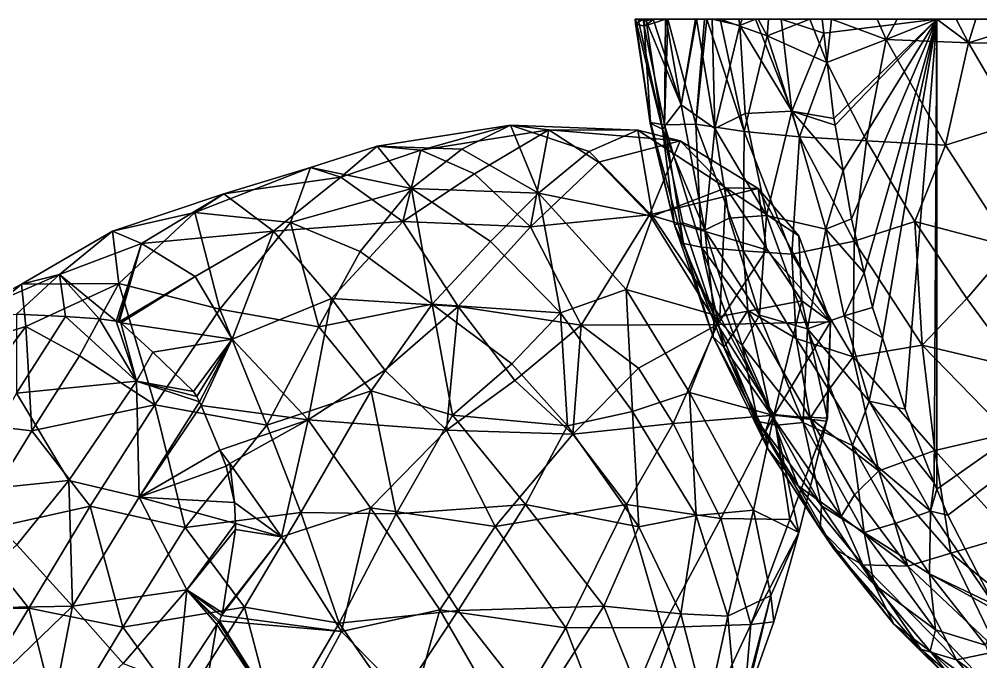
# Model space of a CAD drawing. Extents: x 373697 to 374058, y 6959904 to 6960301.
# Drawn here: x 373832.64 to 373874.84, y 6960272.33 to 6960300.54 of the extents above; entities that cross this region are included whole.
import ezdxf

# ---------------------------------------------------------------- set-up
doc = ezdxf.new("R2010")
doc.units = 0
doc.layers.add('Bht_Fk', color=7, linetype='CONTINUOUS')

msp = doc.modelspace()

# ---------------------------------------------------------------- linework, layer by layer
at = {"layer": 'Bht_Fk'}
for points in [[(373859.674, 6960300.545, 217.781), (373860.027, 6960300.545, 216.59), (373860.489, 6960300.545, 215.854)], [(373859.68, 6960300.545, 219.188), (373859.674, 6960300.545, 217.781), (373860.489, 6960300.545, 215.854)], [(373859.674, 6960300.545, 217.781), (373859.68, 6960300.545, 219.188), (373859.687, 6960300.341, 217.781)], [(373860.027, 6960300.545, 216.59), (373859.674, 6960300.545, 217.781), (373859.687, 6960300.341, 217.781)], [(373859.68, 6960300.545, 219.188), (373859.799, 6960300.545, 219.833), (373859.685, 6960300.545, 219.366)], [(373859.682, 6960300.545, 219.348), (373859.68, 6960300.545, 219.188), (373859.685, 6960300.545, 219.366)], [(373859.799, 6960300.545, 219.833), (373859.68, 6960300.545, 219.188), (373860.489, 6960300.545, 215.854)], [(373860.349, 6960296.003, 218.024), (373859.68, 6960300.545, 219.188), (373859.682, 6960300.545, 219.348)], [(373859.68, 6960300.545, 219.188), (373860.349, 6960296.003, 218.024), (373859.687, 6960300.341, 217.781)], [(373859.682, 6960300.545, 219.348), (373859.685, 6960300.545, 219.366), (373859.682, 6960300.545, 219.357)], [(373859.682, 6960300.545, 219.348), (373859.682, 6960300.545, 219.357), (373860.333, 6960295.976, 219.543)], [(373859.682, 6960300.545, 219.348), (373860.333, 6960295.976, 219.543), (373860.349, 6960296.003, 218.024)], [(373859.682, 6960300.545, 219.357), (373859.685, 6960300.545, 219.366), (373860.333, 6960295.976, 219.543)], [(373859.799, 6960300.545, 219.833), (373860.866, 6960295.72, 221.442), (373859.685, 6960300.545, 219.366)], [(373860.333, 6960295.976, 219.543), (373859.685, 6960300.545, 219.366), (373860.866, 6960295.72, 221.442)], [(373860.027, 6960300.545, 216.59), (373859.687, 6960300.341, 217.781), (373860.071, 6960300.239, 216.506)], [(373860.071, 6960300.239, 216.506), (373859.687, 6960300.341, 217.781), (373860.349, 6960296.003, 218.024)], [(373860.148, 6960300.545, 221.236), (373859.799, 6960300.545, 219.833), (373863.403, 6960300.545, 213.613)], [(373860.489, 6960300.545, 215.854), (373863.403, 6960300.545, 213.613), (373859.799, 6960300.545, 219.833)], [(373860.158, 6960300.472, 221.258), (373859.799, 6960300.545, 219.833), (373860.148, 6960300.545, 221.236)], [(373859.799, 6960300.545, 219.833), (373860.158, 6960300.472, 221.258), (373860.866, 6960295.72, 221.442)], [(373860.489, 6960300.545, 215.854), (373860.027, 6960300.545, 216.59), (373860.063, 6960300.545, 216.473)], [(373860.027, 6960300.545, 216.59), (373860.071, 6960300.239, 216.506), (373860.063, 6960300.545, 216.473)], [(373860.071, 6960300.239, 216.506), (373860.489, 6960300.545, 215.854), (373860.063, 6960300.545, 216.473)], [(373860.489, 6960300.545, 215.854), (373860.071, 6960300.239, 216.506), (373861.003, 6960300.545, 215.141)], [(373861.003, 6960300.545, 215.141), (373860.071, 6960300.239, 216.506), (373860.957, 6960295.911, 216.309)], [(373860.071, 6960300.239, 216.506), (373860.349, 6960296.003, 218.024), (373860.957, 6960295.911, 216.309)], [(373860.154, 6960300.545, 221.259), (373860.148, 6960300.545, 221.236), (373860.169, 6960300.545, 221.289)], [(373860.148, 6960300.545, 221.236), (373863.403, 6960300.545, 213.613), (373860.169, 6960300.545, 221.289)], [(373860.154, 6960300.545, 221.259), (373860.158, 6960300.472, 221.258), (373860.148, 6960300.545, 221.236)], [(373860.158, 6960300.472, 221.258), (373860.154, 6960300.545, 221.259), (373860.169, 6960300.545, 221.289)], [(373860.169, 6960300.545, 221.289), (373860.456, 6960300.545, 221.948), (373860.158, 6960300.472, 221.258)], [(373860.456, 6960300.545, 221.948), (373861.689, 6960296.782, 223.603), (373860.158, 6960300.472, 221.258)], [(373860.866, 6960295.72, 221.442), (373860.158, 6960300.472, 221.258), (373861.689, 6960296.782, 223.603)], [(373863.403, 6960300.545, 213.613), (373860.456, 6960300.545, 221.948), (373860.169, 6960300.545, 221.289)], [(373865.064, 6960300.545, 213.033), (373861.04, 6960300.545, 223.261), (373860.456, 6960300.545, 221.948)], [(373863.403, 6960300.545, 213.613), (373865.064, 6960300.545, 213.033), (373860.456, 6960300.545, 221.948)], [(373861.04, 6960300.545, 223.261), (373861.689, 6960296.782, 223.603), (373860.456, 6960300.545, 221.948)], [(373861.107, 6960300.545, 215.027), (373860.489, 6960300.545, 215.854), (373861.003, 6960300.545, 215.141)], [(373861.107, 6960300.545, 215.027), (373862.72, 6960300.545, 213.874), (373860.489, 6960300.545, 215.854)], [(373862.72, 6960300.545, 213.874), (373863.403, 6960300.545, 213.613), (373860.489, 6960300.545, 215.854)], [(373861.003, 6960300.545, 215.141), (373860.957, 6960295.911, 216.309), (373861.107, 6960300.545, 215.027)], [(373861.107, 6960300.545, 215.027), (373860.957, 6960295.911, 216.309), (373862.336, 6960295.933, 214.808)], [(373865.527, 6960300.545, 212.901), (373861.04, 6960300.545, 223.261), (373865.064, 6960300.545, 213.033)], [(373867.332, 6960300.545, 212.641), (373862.314, 6960300.545, 225.277), (373861.04, 6960300.545, 223.261)], [(373865.527, 6960300.545, 212.901), (373867.332, 6960300.545, 212.641), (373861.04, 6960300.545, 223.261)], [(373861.689, 6960296.782, 223.603), (373861.04, 6960300.545, 223.261), (373862.314, 6960300.545, 225.277)], [(373862.336, 6960295.933, 214.808), (373862.72, 6960300.545, 213.874), (373861.107, 6960300.545, 215.027)], [(373862.314, 6960300.545, 225.277), (373862.37, 6960300.545, 225.362), (373861.689, 6960296.782, 223.603)], [(373861.689, 6960296.782, 223.603), (373862.37, 6960300.545, 225.362), (373863.175, 6960295.742, 225.669)], [(373862.37, 6960300.545, 225.362), (373862.314, 6960300.545, 225.277), (373863.059, 6960300.545, 226.251)], [(373867.332, 6960300.545, 212.641), (373868.287, 6960300.545, 212.519), (373862.314, 6960300.545, 225.277)], [(373868.287, 6960300.545, 212.519), (373863.059, 6960300.545, 226.251), (373862.314, 6960300.545, 225.277)], [(373862.336, 6960295.933, 214.808), (373862.817, 6960300.545, 213.823), (373862.72, 6960300.545, 213.874)], [(373864.456, 6960295.615, 213.748), (373862.817, 6960300.545, 213.823), (373862.336, 6960295.933, 214.808)], [(373862.37, 6960300.545, 225.362), (373863.059, 6960300.545, 226.251), (373863.175, 6960295.742, 225.669)], [(373862.72, 6960300.545, 213.874), (373862.817, 6960300.545, 213.823), (373863.403, 6960300.545, 213.613)], [(373862.817, 6960300.545, 213.823), (373864.456, 6960295.615, 213.748), (373863.403, 6960300.545, 213.613)], [(373870.288, 6960300.545, 212.407), (373863.059, 6960300.545, 226.251), (373868.287, 6960300.545, 212.519)], [(373864.228, 6960300.545, 227.74), (373863.059, 6960300.545, 226.251), (373870.288, 6960300.545, 212.407)], [(373863.175, 6960295.742, 225.669), (373863.059, 6960300.545, 226.251), (373864.263, 6960300.264, 227.763)], [(373864.263, 6960300.264, 227.763), (373863.059, 6960300.545, 226.251), (373864.228, 6960300.545, 227.74)], [(373864.503, 6960296.4, 227.519), (373863.175, 6960295.742, 225.669), (373864.263, 6960300.264, 227.763)], [(373863.403, 6960300.545, 213.613), (373865.465, 6960299.816, 212.95), (373865.064, 6960300.545, 213.033)], [(373863.403, 6960300.545, 213.613), (373864.456, 6960295.615, 213.748), (373865.465, 6960299.816, 212.95)], [(373871.177, 6960300.545, 212.403), (373864.228, 6960300.545, 227.74), (373870.288, 6960300.545, 212.407)], [(373864.362, 6960300.545, 227.887), (373864.228, 6960300.545, 227.74), (373871.177, 6960300.545, 212.403)], [(373864.228, 6960300.545, 227.74), (373864.362, 6960300.545, 227.887), (373864.263, 6960300.264, 227.763)], [(373864.362, 6960300.545, 227.887), (373864.958, 6960300.545, 228.552), (373864.263, 6960300.264, 227.763)], [(373864.958, 6960300.545, 228.552), (373866.552, 6960296.514, 229.797), (373864.263, 6960300.264, 227.763)], [(373864.263, 6960300.264, 227.763), (373866.552, 6960296.514, 229.797), (373864.503, 6960296.4, 227.519)], [(373864.362, 6960300.545, 227.887), (373871.177, 6960300.545, 212.403), (373872.919, 6960300.545, 212.477)], [(373864.362, 6960300.545, 227.887), (373872.919, 6960300.545, 212.477), (373864.958, 6960300.545, 228.552)], [(373864.958, 6960300.545, 228.552), (373872.919, 6960300.545, 231.517), (373866.079, 6960300.545, 229.772)], [(373872.919, 6960300.545, 231.517), (373864.958, 6960300.545, 228.552), (373872.919, 6960300.545, 212.477)], [(373866.079, 6960300.545, 229.772), (373866.552, 6960296.514, 229.797), (373864.958, 6960300.545, 228.552)], [(373865.064, 6960300.545, 213.033), (373865.465, 6960299.816, 212.95), (373865.527, 6960300.545, 212.901)], [(373865.465, 6960299.816, 212.95), (373867.332, 6960300.545, 212.641), (373865.527, 6960300.545, 212.901)], [(373868.08, 6960298.643, 212.636), (373867.332, 6960300.545, 212.641), (373865.465, 6960299.816, 212.95)], [(373866.079, 6960300.545, 229.772), (373872.919, 6960300.545, 231.517), (373867.887, 6960300.545, 231.517)], [(373867.887, 6960300.545, 231.517), (373867.956, 6960299.928, 231.517), (373866.079, 6960300.545, 229.772)], [(373867.956, 6960299.928, 231.517), (373866.552, 6960296.514, 229.797), (373866.079, 6960300.545, 229.772)], [(373868.287, 6960300.545, 212.519), (373867.332, 6960300.545, 212.641), (373868.08, 6960298.643, 212.636)], [(373872.919, 6960300.545, 231.517), (373867.956, 6960299.928, 231.517), (373867.887, 6960300.545, 231.517)], [(373872.919, 6960300.545, 231.517), (373868.398, 6960296.192, 231.517), (373867.956, 6960299.928, 231.517)], [(373870.695, 6960299.655, 212.433), (373868.287, 6960300.545, 212.519), (373868.08, 6960298.643, 212.636)], [(373870.695, 6960299.655, 212.433), (373870.288, 6960300.545, 212.407), (373868.287, 6960300.545, 212.519)], [(373872.919, 6960300.545, 231.517), (373868.45, 6960295.899, 231.517), (373868.398, 6960296.192, 231.517)], [(373868.803, 6960293.895, 231.517), (373868.45, 6960295.899, 231.517), (373872.919, 6960300.545, 231.517)], [(373869.165, 6960291.775, 231.517), (373868.803, 6960293.895, 231.517), (373872.919, 6960300.545, 231.517)], [(373869.165, 6960291.775, 231.517), (373872.919, 6960300.545, 231.517), (373869.72, 6960289.41, 231.517)], [(373869.72, 6960289.41, 231.517), (373872.919, 6960300.545, 231.517), (373870.096, 6960287.888, 231.517)], [(373870.096, 6960287.888, 231.517), (373872.919, 6960300.545, 231.517), (373870.527, 6960286.552, 231.517)], [(373871.177, 6960300.545, 212.403), (373870.288, 6960300.545, 212.407), (373870.695, 6960299.655, 212.433)], [(373870.527, 6960286.552, 231.517), (373872.919, 6960300.545, 231.517), (373871.527, 6960283.417, 231.517)], [(373870.695, 6960299.655, 212.433), (373872.919, 6960300.545, 212.477), (373871.177, 6960300.545, 212.403)], [(373874.303, 6960299.505, 212.593), (373872.919, 6960300.545, 212.477), (373870.695, 6960299.655, 212.433)], [(373871.527, 6960283.417, 231.517), (373872.919, 6960300.545, 231.517), (373872.799, 6960280.188, 231.517)], [(373872.799, 6960280.188, 231.517), (373872.919, 6960300.545, 231.517), (373872.919, 6960279.9, 231.517)], [(373872.919, 6960279.9, 231.517), (373902.251, 6960300.545, 231.517), (373873.396, 6960278.759, 231.517)], [(373872.919, 6960279.9, 231.517), (373872.919, 6960300.545, 231.517), (373902.251, 6960300.545, 231.517)], [(373872.919, 6960300.545, 212.477), (373873.758, 6960300.545, 212.512), (373872.919, 6960300.545, 231.517)], [(373873.758, 6960300.545, 212.512), (373874.63, 6960300.545, 212.583), (373872.919, 6960300.545, 231.517)], [(373874.63, 6960300.545, 212.583), (373877.636, 6960300.545, 212.856), (373872.919, 6960300.545, 231.517)], [(373877.636, 6960300.545, 212.856), (373878.75, 6960300.545, 212.991), (373872.919, 6960300.545, 231.517)], [(373878.75, 6960300.545, 212.991), (373881.862, 6960300.545, 213.378), (373872.919, 6960300.545, 231.517)], [(373881.862, 6960300.545, 213.378), (373882.96, 6960300.545, 213.541), (373872.919, 6960300.545, 231.517)], [(373882.96, 6960300.545, 213.541), (373884.907, 6960300.545, 213.821), (373872.919, 6960300.545, 231.517)], [(373884.907, 6960300.545, 213.821), (373886.562, 6960300.545, 214.111), (373872.919, 6960300.545, 231.517)], [(373886.562, 6960300.545, 214.111), (373888.99, 6960300.545, 214.546), (373872.919, 6960300.545, 231.517)], [(373888.99, 6960300.545, 214.546), (373890.332, 6960300.545, 214.786), (373872.919, 6960300.545, 231.517)], [(373890.332, 6960300.545, 214.786), (373902.251, 6960300.545, 231.517), (373872.919, 6960300.545, 231.517)], [(373874.303, 6960299.505, 212.593), (373873.758, 6960300.545, 212.512), (373872.919, 6960300.545, 212.477)], [(373873.396, 6960278.759, 231.517), (373902.251, 6960300.545, 231.517), (373875.419, 6960274.836, 231.517)], [(373874.63, 6960300.545, 212.583), (373873.758, 6960300.545, 212.512), (373874.303, 6960299.505, 212.593)], [(373874.303, 6960299.505, 212.593), (373877.636, 6960300.545, 212.856), (373874.63, 6960300.545, 212.583)], [(373878.174, 6960299.464, 212.947), (373877.636, 6960300.545, 212.856), (373874.303, 6960299.505, 212.593)], [(373866.89, 6960295.381, 213.145), (373865.465, 6960299.816, 212.95), (373864.456, 6960295.615, 213.748)], [(373865.465, 6960299.816, 212.95), (373866.89, 6960295.381, 213.145), (373868.08, 6960298.643, 212.636)], [(373867.956, 6960299.928, 231.517), (373868.398, 6960296.192, 231.517), (373866.552, 6960296.514, 229.797)], [(373868.08, 6960298.643, 212.636), (373869.825, 6960295.201, 212.863), (373870.695, 6960299.655, 212.433)], [(373869.825, 6960295.201, 212.863), (373873.297, 6960295.008, 212.919), (373870.695, 6960299.655, 212.433)], [(373874.303, 6960299.505, 212.593), (373870.695, 6960299.655, 212.433), (373873.297, 6960295.008, 212.919)], [(373876.359, 6960295.98, 213.016), (373874.303, 6960299.505, 212.593), (373873.297, 6960295.008, 212.919)], [(373874.303, 6960299.505, 212.593), (373876.359, 6960295.98, 213.016), (373878.174, 6960299.464, 212.947)], [(373866.89, 6960295.381, 213.145), (373869.825, 6960295.201, 212.863), (373868.08, 6960298.643, 212.636)], [(373860.866, 6960295.72, 221.442), (373861.689, 6960296.782, 223.603), (373862.728, 6960291.282, 223.511)], [(373862.728, 6960291.282, 223.511), (373861.689, 6960296.782, 223.603), (373863.175, 6960295.742, 225.669)], [(373865.431, 6960291.918, 227.662), (373863.175, 6960295.742, 225.669), (373864.503, 6960296.4, 227.519)], [(373865.431, 6960291.918, 227.662), (373864.503, 6960296.4, 227.519), (373866.552, 6960296.514, 229.797)], [(373868.04, 6960291.327, 230.348), (373865.431, 6960291.918, 227.662), (373866.552, 6960296.514, 229.797)], [(373868.398, 6960296.192, 231.517), (373868.45, 6960295.899, 231.517), (373866.552, 6960296.514, 229.797)], [(373868.45, 6960295.899, 231.517), (373868.803, 6960293.895, 231.517), (373866.552, 6960296.514, 229.797)], [(373868.04, 6960291.327, 230.348), (373866.552, 6960296.514, 229.797), (373868.803, 6960293.895, 231.517)], [(373860.349, 6960296.003, 218.024), (373860.333, 6960295.976, 219.543), (373861.406, 6960291.508, 219.756)], [(373861.406, 6960291.508, 219.756), (373860.333, 6960295.976, 219.543), (373860.866, 6960295.72, 221.442)], [(373861.792, 6960290.699, 217.889), (373860.349, 6960296.003, 218.024), (373861.406, 6960291.508, 219.756)], [(373860.957, 6960295.911, 216.309), (373860.349, 6960296.003, 218.024), (373861.792, 6960290.699, 217.889)], [(373862.59, 6960290.531, 216.436), (373862.336, 6960295.933, 214.808), (373860.957, 6960295.911, 216.309)], [(373864.413, 6960290.371, 215.003), (373862.336, 6960295.933, 214.808), (373862.59, 6960290.531, 216.436)], [(373864.413, 6960290.371, 215.003), (373864.456, 6960295.615, 213.748), (373862.336, 6960295.933, 214.808)], [(373876.359, 6960295.98, 213.016), (373873.297, 6960295.008, 212.919), (373876.18, 6960290.542, 213.639)], [(373854.199, 6960295.895, 161.97), (373852.064, 6960294.844, 162.285), (373848.344, 6960294.969, 160.022)], [(373848.344, 6960294.969, 160.022), (373850.272, 6960294.795, 159.257), (373854.199, 6960295.895, 161.97)], [(373850.272, 6960294.795, 159.257), (373855.878, 6960295.681, 160.795), (373854.199, 6960295.895, 161.97)], [(373850.272, 6960294.795, 159.257), (373852.626, 6960293.76, 159.062), (373855.878, 6960295.681, 160.795)], [(373854.199, 6960295.895, 161.97), (373855.436, 6960292.909, 164.133), (373852.064, 6960294.844, 162.285)], [(373852.626, 6960293.76, 159.062), (373855.082, 6960291.42, 158.889), (373855.878, 6960295.681, 160.795)], [(373854.199, 6960295.895, 161.97), (373857.653, 6960294.73, 163.867), (373855.436, 6960292.909, 164.133)], [(373857.653, 6960294.73, 163.867), (373854.199, 6960295.895, 161.97), (373859.791, 6960295.669, 163.445)], [(373854.199, 6960295.895, 161.97), (373855.878, 6960295.681, 160.795), (373859.791, 6960295.669, 163.445)], [(373855.082, 6960291.42, 158.889), (373858.068, 6960294.274, 160.409), (373855.878, 6960295.681, 160.795)], [(373855.878, 6960295.681, 160.795), (373861.649, 6960295.207, 162.492), (373859.791, 6960295.669, 163.445)], [(373858.068, 6960294.274, 160.409), (373861.649, 6960295.207, 162.492), (373855.878, 6960295.681, 160.795)], [(373857.653, 6960294.73, 163.867), (373859.791, 6960295.669, 163.445), (373860.436, 6960291.889, 165.158)], [(373859.791, 6960295.669, 163.445), (373863.655, 6960293.14, 164.975), (373860.436, 6960291.889, 165.158)], [(373859.791, 6960295.669, 163.445), (373861.649, 6960295.207, 162.492), (373863.655, 6960293.14, 164.975)], [(373861.758, 6960291.601, 221.527), (373860.866, 6960295.72, 221.442), (373862.728, 6960291.282, 223.511)], [(373861.406, 6960291.508, 219.756), (373860.866, 6960295.72, 221.442), (373861.758, 6960291.601, 221.527)], [(373862.59, 6960290.531, 216.436), (373860.957, 6960295.911, 216.309), (373861.792, 6960290.699, 217.889)], [(373862.728, 6960291.282, 223.511), (373863.175, 6960295.742, 225.669), (373863.797, 6960291.814, 225.502)], [(373863.175, 6960295.742, 225.669), (373865.431, 6960291.918, 227.662), (373863.797, 6960291.814, 225.502)], [(373866.545, 6960290.233, 214.18), (373864.456, 6960295.615, 213.748), (373864.413, 6960290.371, 215.003)], [(373866.545, 6960290.233, 214.18), (373866.89, 6960295.381, 213.145), (373864.456, 6960295.615, 213.748)], [(373860.306, 6960291.953, 160.219), (373861.649, 6960295.207, 162.492), (373858.068, 6960294.274, 160.409)], [(373865.073, 6960293.106, 163.315), (373861.649, 6960295.207, 162.492), (373860.306, 6960291.953, 160.219)], [(373861.649, 6960295.207, 162.492), (373865.073, 6960293.106, 163.315), (373863.655, 6960293.14, 164.975)], [(373866.545, 6960290.233, 214.18), (373869.285, 6960290.799, 213.573), (373866.89, 6960295.381, 213.145)], [(373866.89, 6960295.381, 213.145), (373869.285, 6960290.799, 213.573), (373869.825, 6960295.201, 212.863)], [(373869.285, 6960290.799, 213.573), (373871.954, 6960291.656, 213.332), (373869.825, 6960295.201, 212.863)], [(373869.825, 6960295.201, 212.863), (373871.954, 6960291.656, 213.332), (373873.297, 6960295.008, 212.919)], [(373845.423, 6960294.029, 159.317), (373848.344, 6960294.969, 160.022), (373849.852, 6960293.113, 162.366)], [(373846.758, 6960293.607, 157.814), (373848.344, 6960294.969, 160.022), (373845.423, 6960294.029, 159.317)], [(373846.758, 6960293.607, 157.814), (373850.272, 6960294.795, 159.257), (373848.344, 6960294.969, 160.022)], [(373846.758, 6960293.607, 157.814), (373849.482, 6960291.664, 157.63), (373850.272, 6960294.795, 159.257)], [(373849.852, 6960293.113, 162.366), (373848.344, 6960294.969, 160.022), (373852.064, 6960294.844, 162.285)], [(373849.482, 6960291.664, 157.63), (373852.626, 6960293.76, 159.062), (373850.272, 6960294.795, 159.257)], [(373855.436, 6960292.909, 164.133), (373849.852, 6960293.113, 162.366), (373852.064, 6960294.844, 162.285)], [(373857.653, 6960294.73, 163.867), (373860.436, 6960291.889, 165.158), (373855.436, 6960292.909, 164.133)], [(373871.954, 6960291.656, 213.332), (373876.18, 6960290.542, 213.639), (373873.297, 6960295.008, 212.919)], [(373860.306, 6960291.953, 160.219), (373858.068, 6960294.274, 160.409), (373855.082, 6960291.42, 158.889)], [(373845.423, 6960294.029, 159.317), (373844.551, 6960291.611, 160.608), (373840.351, 6960292.05, 157.849)], [(373840.351, 6960292.05, 157.849), (373841.62, 6960292.871, 156.45), (373845.423, 6960294.029, 159.317)], [(373841.62, 6960292.871, 156.45), (373846.758, 6960293.607, 157.814), (373845.423, 6960294.029, 159.317)], [(373844.551, 6960291.611, 160.608), (373845.423, 6960294.029, 159.317), (373849.852, 6960293.113, 162.366)], [(373868.803, 6960293.895, 231.517), (373869.165, 6960291.775, 231.517), (373868.04, 6960291.327, 230.348)], [(373841.62, 6960292.871, 156.45), (373843.801, 6960291.24, 155.807), (373846.758, 6960293.607, 157.814)], [(373843.801, 6960291.24, 155.807), (373849.482, 6960291.664, 157.63), (373846.758, 6960293.607, 157.814)], [(373849.482, 6960291.664, 157.63), (373855.082, 6960291.42, 158.889), (373852.626, 6960293.76, 159.062)], [(373844.551, 6960291.611, 160.608), (373849.852, 6960293.113, 162.366), (373847.599, 6960290.341, 162.505)], [(373847.599, 6960290.341, 162.505), (373849.852, 6960293.113, 162.366), (373850.766, 6960288.024, 164.258)], [(373849.852, 6960293.113, 162.366), (373853.318, 6960290.776, 164.341), (373850.766, 6960288.024, 164.258)], [(373849.852, 6960293.113, 162.366), (373855.436, 6960292.909, 164.133), (373853.318, 6960290.776, 164.341)], [(373860.306, 6960291.953, 160.219), (373865.43, 6960290.411, 162.137), (373865.073, 6960293.106, 163.315)], [(373860.436, 6960291.889, 165.158), (373863.655, 6960293.14, 164.975), (373863.387, 6960287.484, 165.878)], [(373866.991, 6960288.171, 165.849), (373863.387, 6960287.484, 165.878), (373863.655, 6960293.14, 164.975)], [(373866.854, 6960291.037, 165.08), (373866.991, 6960288.171, 165.849), (373863.655, 6960293.14, 164.975)], [(373865.073, 6960293.106, 163.315), (373866.854, 6960291.037, 165.08), (373863.655, 6960293.14, 164.975)], [(373866.854, 6960291.037, 165.08), (373865.073, 6960293.106, 163.315), (373868.248, 6960287.253, 164.036)], [(373865.073, 6960293.106, 163.315), (373865.43, 6960290.411, 162.137), (373868.248, 6960287.253, 164.036)], [(373836.734, 6960291.241, 155.11), (373841.62, 6960292.871, 156.45), (373840.351, 6960292.05, 157.849)], [(373836.734, 6960291.241, 155.11), (373838.002, 6960290.695, 153.899), (373841.62, 6960292.871, 156.45)], [(373838.002, 6960290.695, 153.899), (373843.801, 6960291.24, 155.807), (373841.62, 6960292.871, 156.45)], [(373855.436, 6960292.909, 164.133), (373856.395, 6960287.65, 165.618), (373853.318, 6960290.776, 164.341)], [(373859.272, 6960288.674, 165.595), (373856.395, 6960287.65, 165.618), (373855.436, 6960292.909, 164.133)], [(373855.436, 6960292.909, 164.133), (373860.436, 6960291.889, 165.158), (373859.272, 6960288.674, 165.595)], [(373837.01, 6960288.939, 157.259), (373836.734, 6960291.241, 155.11), (373840.351, 6960292.05, 157.849)], [(373840.351, 6960292.05, 157.849), (373841.446, 6960287.817, 160.075), (373837.01, 6960288.939, 157.259)], [(373841.446, 6960287.817, 160.075), (373840.351, 6960292.05, 157.849), (373844.551, 6960291.611, 160.608)], [(373860.306, 6960291.953, 160.219), (373855.082, 6960291.42, 158.889), (373857.296, 6960287.105, 158.606)], [(373863.287, 6960287.141, 160.43), (373860.306, 6960291.953, 160.219), (373857.296, 6960287.105, 158.606)], [(373859.272, 6960288.674, 165.595), (373860.436, 6960291.889, 165.158), (373863.387, 6960287.484, 165.878)], [(373863.287, 6960287.141, 160.43), (373865.43, 6960290.411, 162.137), (373860.306, 6960291.953, 160.219)], [(373862.728, 6960291.282, 223.511), (373863.797, 6960291.814, 225.502), (373865.133, 6960287.546, 225.8)], [(373865.133, 6960287.546, 225.8), (373863.797, 6960291.814, 225.502), (373865.431, 6960291.918, 227.662)], [(373867.242, 6960286.942, 228.28), (373865.133, 6960287.546, 225.8), (373865.431, 6960291.918, 227.662)], [(373867.242, 6960286.942, 228.28), (373865.431, 6960291.918, 227.662), (373868.04, 6960291.327, 230.348)], [(373869.165, 6960291.775, 231.517), (373869.72, 6960289.41, 231.517), (373868.04, 6960291.327, 230.348)], [(373844.551, 6960291.611, 160.608), (373845.794, 6960287.029, 162.394), (373841.446, 6960287.817, 160.075)], [(373843.801, 6960291.24, 155.807), (373846.346, 6960288.273, 155.672), (373849.482, 6960291.664, 157.63)], [(373845.794, 6960287.029, 162.394), (373844.551, 6960291.611, 160.608), (373847.599, 6960290.341, 162.505)], [(373849.482, 6960291.664, 157.63), (373846.346, 6960288.273, 155.672), (373851.899, 6960287.923, 157.492)], [(373851.899, 6960287.923, 157.492), (373855.082, 6960291.42, 158.889), (373849.482, 6960291.664, 157.63)], [(373851.899, 6960287.923, 157.492), (373857.296, 6960287.105, 158.606), (373855.082, 6960291.42, 158.889)], [(373861.406, 6960291.508, 219.756), (373861.758, 6960291.601, 221.527), (373863.144, 6960287.518, 222.014)], [(373861.406, 6960291.508, 219.756), (373863.144, 6960287.518, 222.014), (373863.101, 6960286.597, 220.076)], [(373861.792, 6960290.699, 217.889), (373861.406, 6960291.508, 219.756), (373863.101, 6960286.597, 220.076)], [(373863.144, 6960287.518, 222.014), (373861.758, 6960291.601, 221.527), (373862.728, 6960291.282, 223.511)], [(373867.242, 6960286.942, 228.28), (373868.04, 6960291.327, 230.348), (373868.849, 6960287.514, 230.22)], [(373868.04, 6960291.327, 230.348), (373869.72, 6960289.41, 231.517), (373868.849, 6960287.514, 230.22)], [(373869.285, 6960290.799, 213.573), (373872.27, 6960286.23, 214.399), (373871.954, 6960291.656, 213.332)], [(373871.954, 6960291.656, 213.332), (373874.225, 6960288.283, 213.953), (373876.18, 6960290.542, 213.639)], [(373871.954, 6960291.656, 213.332), (373872.27, 6960286.23, 214.399), (373874.225, 6960288.283, 213.953)], [(373836.734, 6960291.241, 155.11), (373837.01, 6960288.939, 157.259), (373832.745, 6960288.904, 153.886)], [(373834.41, 6960289.339, 152.419), (373836.734, 6960291.241, 155.11), (373832.745, 6960288.904, 153.886)], [(373838.002, 6960290.695, 153.899), (373836.734, 6960291.241, 155.11), (373834.41, 6960289.339, 152.419)], [(373838.002, 6960290.695, 153.899), (373840.361, 6960289.244, 153.763), (373843.801, 6960291.24, 155.807)], [(373840.361, 6960289.244, 153.763), (373841.992, 6960286.494, 153.445), (373843.801, 6960291.24, 155.807)], [(373846.346, 6960288.273, 155.672), (373843.801, 6960291.24, 155.807), (373841.992, 6960286.494, 153.445)], [(373862.728, 6960291.282, 223.511), (373865.133, 6960287.546, 225.8), (373864.37, 6960286.217, 223.825)], [(373862.728, 6960291.282, 223.511), (373864.37, 6960286.217, 223.825), (373863.144, 6960287.518, 222.014)], [(373866.991, 6960288.171, 165.849), (373866.854, 6960291.037, 165.08), (373868.248, 6960287.253, 164.036)], [(373834.41, 6960289.339, 152.419), (373836.901, 6960287.283, 151.82), (373838.002, 6960290.695, 153.899)], [(373836.985, 6960287.274, 151.832), (373838.002, 6960290.695, 153.899), (373836.901, 6960287.283, 151.82)], [(373838.002, 6960290.695, 153.899), (373836.985, 6960287.274, 151.832), (373837.032, 6960287.262, 151.839)], [(373837.032, 6960287.262, 151.839), (373840.361, 6960289.244, 153.763), (373838.002, 6960290.695, 153.899)], [(373853.318, 6960290.776, 164.341), (373856.395, 6960287.65, 165.618), (373850.766, 6960288.024, 164.258)], [(373863.568, 6960286.149, 218.241), (373861.792, 6960290.699, 217.889), (373863.101, 6960286.597, 220.076)], [(373863.568, 6960286.149, 218.241), (373862.59, 6960290.531, 216.436), (373861.792, 6960290.699, 217.889)], [(373863.969, 6960286.741, 216.954), (373862.59, 6960290.531, 216.436), (373863.568, 6960286.149, 218.241)], [(373864.62, 6960287.749, 215.864), (373862.59, 6960290.531, 216.436), (373863.969, 6960286.741, 216.954)], [(373864.62, 6960287.749, 215.864), (373864.413, 6960290.371, 215.003), (373862.59, 6960290.531, 216.436)], [(373869.242, 6960285.712, 214.819), (373869.285, 6960290.799, 213.573), (373866.545, 6960290.233, 214.18)], [(373869.242, 6960285.712, 214.819), (373872.27, 6960286.23, 214.399), (373869.285, 6960290.799, 213.573)], [(373874.225, 6960288.283, 213.953), (373876.474, 6960285.241, 214.656), (373876.18, 6960290.542, 213.639)], [(373845.794, 6960287.029, 162.394), (373847.599, 6960290.341, 162.505), (373850.766, 6960288.024, 164.258)], [(373865.43, 6960290.411, 162.137), (373863.287, 6960287.141, 160.43), (373868.248, 6960287.253, 164.036)], [(373864.413, 6960290.371, 215.003), (373864.62, 6960287.749, 215.864), (373866.739, 6960286.529, 215.198)], [(373866.739, 6960286.529, 215.198), (373866.545, 6960290.233, 214.18), (373864.413, 6960290.371, 215.003)], [(373869.242, 6960285.712, 214.819), (373866.545, 6960290.233, 214.18), (373866.739, 6960286.529, 215.198)], [(373832.521, 6960287.598, 151.04), (373834.41, 6960289.339, 152.419), (373829.777, 6960287.325, 151.354)], [(373829.777, 6960287.325, 151.354), (373834.41, 6960289.339, 152.419), (373832.745, 6960288.904, 153.886)], [(373832.521, 6960287.598, 151.04), (373834.67, 6960287.486, 151.447), (373834.41, 6960289.339, 152.419)], [(373834.67, 6960287.486, 151.447), (373836.146, 6960287.383, 151.711), (373834.41, 6960289.339, 152.419)], [(373836.146, 6960287.383, 151.711), (373836.901, 6960287.283, 151.82), (373834.41, 6960289.339, 152.419)], [(373837.032, 6960287.262, 151.839), (373837.097, 6960287.207, 151.844), (373840.361, 6960289.244, 153.763)], [(373841.992, 6960286.494, 153.445), (373840.361, 6960289.244, 153.763), (373837.097, 6960287.207, 151.844)], [(373870.096, 6960287.888, 231.517), (373868.849, 6960287.514, 230.22), (373869.72, 6960289.41, 231.517)], [(373832.745, 6960288.904, 153.886), (373832.933, 6960287.046, 155.244), (373829.173, 6960285.91, 152.807)], [(373829.173, 6960285.91, 152.807), (373829.777, 6960287.325, 151.354), (373832.745, 6960288.904, 153.886)], [(373837.01, 6960288.939, 157.259), (373832.933, 6960287.046, 155.244), (373832.745, 6960288.904, 153.886)], [(373832.933, 6960287.046, 155.244), (373837.01, 6960288.939, 157.259), (373835.281, 6960285.755, 157.11)], [(373837.01, 6960288.939, 157.259), (373838.597, 6960283.605, 159.173), (373835.281, 6960285.755, 157.11)], [(373837.01, 6960288.939, 157.259), (373841.446, 6960287.817, 160.075), (373838.597, 6960283.605, 159.173)], [(373859.561, 6960283.322, 166.653), (373856.395, 6960287.65, 165.618), (373859.272, 6960288.674, 165.595)], [(373859.272, 6960288.674, 165.595), (373862.052, 6960284.155, 166.241), (373859.561, 6960283.322, 166.653)], [(373859.272, 6960288.674, 165.595), (373863.387, 6960287.484, 165.878), (373862.052, 6960284.155, 166.241)], [(373846.346, 6960288.273, 155.672), (373841.992, 6960286.494, 153.445), (373845.318, 6960282.945, 153.946)], [(373848.683, 6960285.131, 155.857), (373846.346, 6960288.273, 155.672), (373845.318, 6960282.945, 153.946)], [(373848.084, 6960284.22, 163.8), (373845.794, 6960287.029, 162.394), (373850.766, 6960288.024, 164.258)], [(373851.899, 6960287.923, 157.492), (373846.346, 6960288.273, 155.672), (373848.683, 6960285.131, 155.857)], [(373850.766, 6960288.024, 164.258), (373851.659, 6960283.152, 165.381), (373848.084, 6960284.22, 163.8)], [(373848.683, 6960285.131, 155.857), (373851.395, 6960282.495, 156.291), (373851.899, 6960287.923, 157.492)], [(373850.766, 6960288.024, 164.258), (373856.395, 6960287.65, 165.618), (373854.265, 6960285.416, 165.797)], [(373854.265, 6960285.416, 165.797), (373851.659, 6960283.152, 165.381), (373850.766, 6960288.024, 164.258)], [(373851.899, 6960287.923, 157.492), (373851.395, 6960282.495, 156.291), (373854.387, 6960284.678, 157.628)], [(373851.899, 6960287.923, 157.492), (373854.387, 6960284.678, 157.628), (373857.296, 6960287.105, 158.606)], [(373866.991, 6960288.171, 165.849), (373865.754, 6960283.135, 166.211), (373863.387, 6960287.484, 165.878)], [(373865.754, 6960283.135, 166.211), (373866.991, 6960288.171, 165.849), (373868.113, 6960283.03, 165.535)], [(373868.113, 6960283.03, 165.535), (373866.991, 6960288.171, 165.849), (373868.248, 6960287.253, 164.036)], [(373872.27, 6960286.23, 214.399), (373876.474, 6960285.241, 214.656), (373874.225, 6960288.283, 213.953)], [(373832.528, 6960284.123, 150.719), (373834.67, 6960287.486, 151.447), (373832.521, 6960287.598, 151.04)], [(373841.446, 6960287.817, 160.075), (373843.503, 6960282.719, 161.712), (373838.597, 6960283.605, 159.173)], [(373845.794, 6960287.029, 162.394), (373843.503, 6960282.719, 161.712), (373841.446, 6960287.817, 160.075)], [(373856.706, 6960282.681, 166.728), (373854.265, 6960285.416, 165.797), (373856.395, 6960287.65, 165.618)], [(373856.706, 6960282.681, 166.728), (373856.395, 6960287.65, 165.618), (373859.561, 6960283.322, 166.653)], [(373863.144, 6960287.518, 222.014), (373865.052, 6960282.884, 222.194), (373863.101, 6960286.597, 220.076)], [(373865.052, 6960282.884, 222.194), (373863.144, 6960287.518, 222.014), (373864.37, 6960286.217, 223.825)], [(373865.624, 6960283.194, 217.692), (373864.62, 6960287.749, 215.864), (373863.969, 6960286.741, 216.954)], [(373864.37, 6960286.217, 223.825), (373865.133, 6960287.546, 225.8), (373867.047, 6960282.831, 226.19)], [(373867.354, 6960283.023, 216.462), (373864.62, 6960287.749, 215.864), (373865.624, 6960283.194, 217.692)], [(373867.354, 6960283.023, 216.462), (373866.739, 6960286.529, 215.198), (373864.62, 6960287.749, 215.864)], [(373867.047, 6960282.831, 226.19), (373865.133, 6960287.546, 225.8), (373867.242, 6960286.942, 228.28)], [(373869.945, 6960283.773, 230.116), (373867.242, 6960286.942, 228.28), (373868.849, 6960287.514, 230.22)], [(373870.096, 6960287.888, 231.517), (373870.527, 6960286.552, 231.517), (373868.849, 6960287.514, 230.22)], [(373870.527, 6960286.552, 231.517), (373869.945, 6960283.773, 230.116), (373868.849, 6960287.514, 230.22)], [(373832.528, 6960284.123, 150.719), (373837.782, 6960284.65, 151.747), (373834.67, 6960287.486, 151.447)], [(373836.146, 6960287.383, 151.711), (373834.67, 6960287.486, 151.447), (373837.782, 6960284.65, 151.747)], [(373836.901, 6960287.283, 151.82), (373836.146, 6960287.383, 151.711), (373837.782, 6960284.65, 151.747)], [(373837.097, 6960287.207, 151.844), (373836.901, 6960287.283, 151.82), (373837.782, 6960284.65, 151.747)], [(373837.097, 6960287.207, 151.844), (373836.985, 6960287.274, 151.832), (373836.901, 6960287.283, 151.82)], [(373837.097, 6960287.207, 151.844), (373837.032, 6960287.262, 151.839), (373836.985, 6960287.274, 151.832)], [(373838.498, 6960285.929, 151.96), (373837.097, 6960287.207, 151.844), (373837.782, 6960284.65, 151.747)], [(373838.498, 6960285.929, 151.96), (373841.992, 6960286.494, 153.445), (373837.097, 6960287.207, 151.844)], [(373854.387, 6960284.678, 157.628), (373856.939, 6960282.329, 157.929), (373857.296, 6960287.105, 158.606)], [(373856.939, 6960282.329, 157.929), (373859.82, 6960285.225, 158.961), (373857.296, 6960287.105, 158.606)], [(373859.82, 6960285.225, 158.961), (373863.287, 6960287.141, 160.43), (373857.296, 6960287.105, 158.606)], [(373863.287, 6960287.141, 160.43), (373859.82, 6960285.225, 158.961), (373861.337, 6960282.788, 159.355)], [(373865.779, 6960283.161, 161.639), (373863.287, 6960287.141, 160.43), (373861.337, 6960282.788, 159.355)], [(373865.754, 6960283.135, 166.211), (373862.052, 6960284.155, 166.241), (373863.387, 6960287.484, 165.878)], [(373863.287, 6960287.141, 160.43), (373865.779, 6960283.161, 161.639), (373868.248, 6960287.253, 164.036)], [(373865.779, 6960283.161, 161.639), (373868.075, 6960282.887, 163.872), (373868.248, 6960287.253, 164.036)], [(373868.075, 6960282.887, 163.872), (373868.113, 6960283.03, 165.535), (373868.248, 6960287.253, 164.036)], [(373829.173, 6960285.91, 152.807), (373832.933, 6960287.046, 155.244), (373829.784, 6960282.863, 154.375)], [(373832.933, 6960287.046, 155.244), (373833.196, 6960282.475, 156.477), (373829.784, 6960282.863, 154.375)], [(373832.933, 6960287.046, 155.244), (373835.281, 6960285.755, 157.11), (373833.196, 6960282.475, 156.477)], [(373845.794, 6960287.029, 162.394), (373848.084, 6960284.22, 163.8), (373843.503, 6960282.719, 161.712)], [(373865.624, 6960283.194, 217.692), (373863.969, 6960286.741, 216.954), (373863.568, 6960286.149, 218.241)], [(373867.047, 6960282.831, 226.19), (373867.242, 6960286.942, 228.28), (373869.209, 6960281.828, 228.48)], [(373867.242, 6960286.942, 228.28), (373869.945, 6960283.773, 230.116), (373869.209, 6960281.828, 228.48)], [(373841.992, 6960286.494, 153.445), (373838.498, 6960285.929, 151.96), (373840.296, 6960284.201, 152.081)], [(373840.437, 6960283.982, 152.083), (373841.992, 6960286.494, 153.445), (373840.296, 6960284.201, 152.081)], [(373840.557, 6960283.737, 152.07), (373841.992, 6960286.494, 153.445), (373840.437, 6960283.982, 152.083)], [(373840.626, 6960283.587, 152.059), (373841.992, 6960286.494, 153.445), (373840.557, 6960283.737, 152.07)], [(373840.626, 6960283.587, 152.059), (373845.318, 6960282.945, 153.946), (373841.992, 6960286.494, 153.445)], [(373863.101, 6960286.597, 220.076), (373865.052, 6960282.884, 222.194), (373865.492, 6960281.684, 220.312)], [(373865.492, 6960281.684, 220.312), (373863.568, 6960286.149, 218.241), (373863.101, 6960286.597, 220.076)], [(373868.174, 6960284.264, 215.551), (373866.739, 6960286.529, 215.198), (373867.354, 6960283.023, 216.462)], [(373869.242, 6960285.712, 214.819), (373866.739, 6960286.529, 215.198), (373868.174, 6960284.264, 215.551)], [(373872.828, 6960281.612, 215.73), (373872.27, 6960286.23, 214.399), (373869.242, 6960285.712, 214.819)], [(373870.527, 6960286.552, 231.517), (373871.527, 6960283.417, 231.517), (373869.945, 6960283.773, 230.116)], [(373872.27, 6960286.23, 214.399), (373876.036, 6960282.354, 215.407), (373876.474, 6960285.241, 214.656)], [(373872.27, 6960286.23, 214.399), (373872.828, 6960281.612, 215.73), (373876.036, 6960282.354, 215.407)], [(373840.296, 6960284.201, 152.081), (373838.498, 6960285.929, 151.96), (373837.782, 6960284.65, 151.747)], [(373865.378, 6960282.367, 218.934), (373863.568, 6960286.149, 218.241), (373865.492, 6960281.684, 220.312)], [(373865.624, 6960283.194, 217.692), (373863.568, 6960286.149, 218.241), (373865.378, 6960282.367, 218.934)], [(373865.894, 6960282.717, 224.169), (373864.37, 6960286.217, 223.825), (373867.047, 6960282.831, 226.19)], [(373865.052, 6960282.884, 222.194), (373864.37, 6960286.217, 223.825), (373865.894, 6960282.717, 224.169)], [(373838.597, 6960283.605, 159.173), (373833.196, 6960282.475, 156.477), (373835.281, 6960285.755, 157.11)], [(373854.265, 6960285.416, 165.797), (373856.706, 6960282.681, 166.728), (373851.659, 6960283.152, 165.381)], [(373870.372, 6960280.717, 216.453), (373869.242, 6960285.712, 214.819), (373868.174, 6960284.264, 215.551)], [(373872.828, 6960281.612, 215.73), (373869.242, 6960285.712, 214.819), (373870.372, 6960280.717, 216.453)], [(373851.395, 6960282.495, 156.291), (373848.683, 6960285.131, 155.857), (373845.318, 6960282.945, 153.946)], [(373861.337, 6960282.788, 159.355), (373859.82, 6960285.225, 158.961), (373856.939, 6960282.329, 157.929)], [(373834.816, 6960280.282, 150.643), (373837.782, 6960284.65, 151.747), (373832.528, 6960284.123, 150.719)], [(373837.782, 6960284.65, 151.747), (373834.816, 6960280.282, 150.643), (373837.904, 6960279.553, 151.09)], [(373840.557, 6960283.737, 152.07), (373840.437, 6960283.982, 152.083), (373837.782, 6960284.65, 151.747)], [(373837.782, 6960284.65, 151.747), (373837.904, 6960279.553, 151.09), (373840.557, 6960283.737, 152.07)], [(373840.296, 6960284.201, 152.081), (373837.782, 6960284.65, 151.747), (373840.437, 6960283.982, 152.083)], [(373854.387, 6960284.678, 157.628), (373851.395, 6960282.495, 156.291), (373856.939, 6960282.329, 157.929)], [(373832.528, 6960284.123, 150.719), (373830.087, 6960279.799, 149.535), (373834.816, 6960280.282, 150.643)], [(373843.503, 6960282.719, 161.712), (373848.084, 6960284.22, 163.8), (373844.995, 6960278.884, 162.577)], [(373848.084, 6960284.22, 163.8), (373849.182, 6960278.824, 164.699), (373844.995, 6960278.884, 162.577)], [(373849.182, 6960278.824, 164.699), (373848.084, 6960284.22, 163.8), (373851.659, 6960283.152, 165.381)], [(373862.052, 6960284.155, 166.241), (373862.352, 6960278.746, 167.255), (373859.561, 6960283.322, 166.653)], [(373862.052, 6960284.155, 166.241), (373864.863, 6960278.987, 166.581), (373862.352, 6960278.746, 167.255)], [(373864.863, 6960278.987, 166.581), (373862.052, 6960284.155, 166.241), (373865.754, 6960283.135, 166.211)], [(373868.174, 6960284.264, 215.551), (373867.354, 6960283.023, 216.462), (373870.372, 6960280.717, 216.453)], [(373840.626, 6960283.587, 152.059), (373840.557, 6960283.737, 152.07), (373837.904, 6960279.553, 151.09)], [(373869.209, 6960281.828, 228.48), (373869.945, 6960283.773, 230.116), (373872.637, 6960278.944, 230.883)], [(373871.527, 6960283.417, 231.517), (373872.799, 6960280.188, 231.517), (373869.945, 6960283.773, 230.116)], [(373872.637, 6960278.944, 230.883), (373869.945, 6960283.773, 230.116), (373872.799, 6960280.188, 231.517)], [(373833.196, 6960282.475, 156.477), (373838.597, 6960283.605, 159.173), (373835.758, 6960279.154, 158.093)], [(373838.597, 6960283.605, 159.173), (373839.918, 6960278.217, 160.149), (373835.758, 6960279.154, 158.093)], [(373837.904, 6960279.553, 151.09), (373841.448, 6960281.621, 151.91), (373840.626, 6960283.587, 152.059)], [(373843.503, 6960282.719, 161.712), (373839.918, 6960278.217, 160.149), (373838.597, 6960283.605, 159.173)], [(373845.318, 6960282.945, 153.946), (373840.626, 6960283.587, 152.059), (373841.448, 6960281.621, 151.91)], [(373859.561, 6960283.322, 166.653), (373859.828, 6960278.255, 167.644), (373856.706, 6960282.681, 166.728)], [(373862.352, 6960278.746, 167.255), (373859.828, 6960278.255, 167.644), (373859.561, 6960283.322, 166.653)], [(373833.196, 6960282.475, 156.477), (373830.434, 6960277.979, 155.545), (373829.784, 6960282.863, 154.375)], [(373845.318, 6960282.945, 153.946), (373841.448, 6960281.621, 151.91), (373841.888, 6960281.03, 151.95)], [(373841.888, 6960281.03, 151.95), (373844.147, 6960277.807, 152.27), (373845.318, 6960282.945, 153.946)], [(373844.147, 6960277.807, 152.27), (373848.058, 6960279.086, 154.264), (373845.318, 6960282.945, 153.946)], [(373848.058, 6960279.086, 154.264), (373851.395, 6960282.495, 156.291), (373845.318, 6960282.945, 153.946)], [(373849.182, 6960278.824, 164.699), (373851.659, 6960283.152, 165.381), (373854.857, 6960279.233, 166.816)], [(373851.659, 6960283.152, 165.381), (373856.706, 6960282.681, 166.728), (373854.857, 6960279.233, 166.816)], [(373865.779, 6960283.161, 161.639), (373861.337, 6960282.788, 159.355), (373863.427, 6960278.623, 160.607)], [(373863.427, 6960278.623, 160.607), (373866.458, 6960278.58, 163.202), (373865.779, 6960283.161, 161.639)], [(373864.863, 6960278.987, 166.581), (373865.754, 6960283.135, 166.211), (373866.849, 6960278.004, 165.261)], [(373867.797, 6960278.16, 222.889), (373865.052, 6960282.884, 222.194), (373867.846, 6960279.176, 224.634)], [(373865.052, 6960282.884, 222.194), (373865.894, 6960282.717, 224.169), (373867.846, 6960279.176, 224.634)], [(373867.797, 6960278.16, 222.889), (373865.492, 6960281.684, 220.312), (373865.052, 6960282.884, 222.194)], [(373866.821, 6960280.051, 219.286), (373865.624, 6960283.194, 217.692), (373865.378, 6960282.367, 218.934)], [(373868.708, 6960278.704, 218.484), (373865.624, 6960283.194, 217.692), (373866.821, 6960280.051, 219.286)], [(373868.708, 6960278.704, 218.484), (373867.354, 6960283.023, 216.462), (373865.624, 6960283.194, 217.692)], [(373868.113, 6960283.03, 165.535), (373866.849, 6960278.004, 165.261), (373865.754, 6960283.135, 166.211)], [(373868.075, 6960282.887, 163.872), (373865.779, 6960283.161, 161.639), (373866.458, 6960278.58, 163.202)], [(373868.113, 6960283.03, 165.535), (373866.458, 6960278.58, 163.202), (373866.849, 6960278.004, 165.261)], [(373868.075, 6960282.887, 163.872), (373866.458, 6960278.58, 163.202), (373868.113, 6960283.03, 165.535)], [(373869.302, 6960279.665, 217.36), (373867.354, 6960283.023, 216.462), (373868.708, 6960278.704, 218.484)], [(373870.372, 6960280.717, 216.453), (373867.354, 6960283.023, 216.462), (373869.302, 6960279.665, 217.36)], [(373830.434, 6960277.979, 155.545), (373833.196, 6960282.475, 156.477), (373835.758, 6960279.154, 158.093)], [(373839.918, 6960278.217, 160.149), (373843.503, 6960282.719, 161.712), (373844.995, 6960278.884, 162.577)], [(373848.058, 6960279.086, 154.264), (373853.528, 6960278.263, 156.296), (373851.395, 6960282.495, 156.291)], [(373856.939, 6960282.329, 157.929), (373851.395, 6960282.495, 156.291), (373853.528, 6960278.263, 156.296)], [(373856.706, 6960282.681, 166.728), (373859.828, 6960278.255, 167.644), (373854.857, 6960279.233, 166.816)], [(373861.337, 6960282.788, 159.355), (373856.939, 6960282.329, 157.929), (373859.299, 6960279.229, 158.516)], [(373861.337, 6960282.788, 159.355), (373859.299, 6960279.229, 158.516), (373863.427, 6960278.623, 160.607)], [(373867.846, 6960279.176, 224.634), (373865.894, 6960282.717, 224.169), (373867.047, 6960282.831, 226.19)], [(373869.729, 6960277.999, 226.822), (373867.047, 6960282.831, 226.19), (373869.209, 6960281.828, 228.48)], [(373867.846, 6960279.176, 224.634), (373867.047, 6960282.831, 226.19), (373869.729, 6960277.999, 226.822)], [(373859.299, 6960279.229, 158.516), (373856.939, 6960282.329, 157.929), (373853.528, 6960278.263, 156.296)], [(373866.821, 6960280.051, 219.286), (373865.378, 6960282.367, 218.934), (373865.492, 6960281.684, 220.312)], [(373876.182, 6960277.874, 216.992), (373876.036, 6960282.354, 215.407), (373872.828, 6960281.612, 215.73)], [(373837.904, 6960279.553, 151.09), (373841.72, 6960280.91, 151.853), (373841.448, 6960281.621, 151.91)], [(373841.888, 6960281.03, 151.95), (373841.448, 6960281.621, 151.91), (373841.72, 6960280.91, 151.853)], [(373865.492, 6960281.684, 220.312), (373867.797, 6960278.16, 222.889), (373868.377, 6960277.295, 221.057)], [(373868.377, 6960277.295, 221.057), (373866.821, 6960280.051, 219.286), (373865.492, 6960281.684, 220.312)], [(373869.209, 6960281.828, 228.48), (373872.637, 6960278.944, 230.883), (373871.106, 6960278.415, 228.932)], [(373869.729, 6960277.999, 226.822), (373869.209, 6960281.828, 228.48), (373871.106, 6960278.415, 228.932)], [(373873.521, 6960277.094, 217.569), (373872.828, 6960281.612, 215.73), (373870.372, 6960280.717, 216.453)], [(373873.521, 6960277.094, 217.569), (373876.182, 6960277.874, 216.992), (373872.828, 6960281.612, 215.73)], [(373837.904, 6960279.553, 151.09), (373842.088, 6960279.319, 151.687), (373841.72, 6960280.91, 151.853)], [(373842.088, 6960279.319, 151.687), (373841.888, 6960281.03, 151.95), (373841.72, 6960280.91, 151.853)], [(373844.147, 6960277.807, 152.27), (373841.888, 6960281.03, 151.95), (373842.088, 6960279.319, 151.687)], [(373871.644, 6960276.528, 218.418), (373870.372, 6960280.717, 216.453), (373869.302, 6960279.665, 217.36)], [(373873.521, 6960277.094, 217.569), (373870.372, 6960280.717, 216.453), (373871.644, 6960276.528, 218.418)], [(373830.087, 6960279.799, 149.535), (373832.538, 6960277.46, 149.668), (373834.816, 6960280.282, 150.643)], [(373834.816, 6960280.282, 150.643), (373832.538, 6960277.46, 149.668), (373834.978, 6960274.773, 149.595)], [(373834.816, 6960280.282, 150.643), (373834.978, 6960274.773, 149.595), (373837.904, 6960279.553, 151.09)], [(373869.669, 6960276.585, 219.772), (373866.821, 6960280.051, 219.286), (373868.377, 6960277.295, 221.057)], [(373868.708, 6960278.704, 218.484), (373866.821, 6960280.051, 219.286), (373869.669, 6960276.585, 219.772)], [(373872.799, 6960280.188, 231.517), (373872.919, 6960279.9, 231.517), (373872.637, 6960278.944, 230.883)], [(373872.919, 6960279.9, 231.517), (373873.396, 6960278.759, 231.517), (373872.637, 6960278.944, 230.883)], [(373839.991, 6960275.49, 150.644), (373837.904, 6960279.553, 151.09), (373834.978, 6960274.773, 149.595)], [(373842.14, 6960278.396, 151.521), (373842.088, 6960279.319, 151.687), (373837.904, 6960279.553, 151.09)], [(373837.904, 6960279.553, 151.09), (373839.991, 6960275.49, 150.644), (373842.14, 6960278.396, 151.521)], [(373869.302, 6960279.665, 217.36), (373868.708, 6960278.704, 218.484), (373871.644, 6960276.528, 218.418)], [(373833.07, 6960274.678, 157.224), (373830.434, 6960277.979, 155.545), (373835.758, 6960279.154, 158.093)], [(373837.191, 6960273.853, 159.275), (373833.07, 6960274.678, 157.224), (373835.758, 6960279.154, 158.093)], [(373839.918, 6960278.217, 160.149), (373837.191, 6960273.853, 159.275), (373835.758, 6960279.154, 158.093)], [(373844.147, 6960277.807, 152.27), (373842.088, 6960279.319, 151.687), (373842.14, 6960278.396, 151.521)], [(373844.147, 6960277.807, 152.27), (373846.78, 6960273.655, 152.785), (373848.058, 6960279.086, 154.264)], [(373848.058, 6960279.086, 154.264), (373846.78, 6960273.655, 152.785), (373851.103, 6960274.611, 154.842)], [(373851.103, 6960274.611, 154.842), (373853.528, 6960278.263, 156.296), (373848.058, 6960279.086, 154.264)], [(373851.899, 6960274.575, 166.082), (373849.182, 6960278.824, 164.699), (373854.857, 6960279.233, 166.816)], [(373858.294, 6960274.769, 167.79), (373851.899, 6960274.575, 166.082), (373854.857, 6960279.233, 166.816)], [(373856.627, 6960273.814, 157.289), (373859.299, 6960279.229, 158.516), (373853.528, 6960278.263, 156.296)], [(373859.828, 6960278.255, 167.644), (373858.294, 6960274.769, 167.79), (373854.857, 6960279.233, 166.816)], [(373859.299, 6960279.229, 158.516), (373856.627, 6960273.814, 157.289), (373860.852, 6960273.838, 159.589)], [(373863.427, 6960278.623, 160.607), (373859.299, 6960279.229, 158.516), (373860.852, 6960273.838, 159.589)], [(373870.165, 6960275.722, 225.206), (373867.797, 6960278.16, 222.889), (373867.846, 6960279.176, 224.634)], [(373870.165, 6960275.722, 225.206), (373867.846, 6960279.176, 224.634), (373869.729, 6960277.999, 226.822)], [(373842.522, 6960274.731, 161.752), (373839.918, 6960278.217, 160.149), (373844.995, 6960278.884, 162.577)], [(373846.687, 6960274.025, 163.829), (373842.522, 6960274.731, 161.752), (373844.995, 6960278.884, 162.577)], [(373849.182, 6960278.824, 164.699), (373846.687, 6960274.025, 163.829), (373844.995, 6960278.884, 162.577)], [(373846.687, 6960274.025, 163.829), (373849.182, 6960278.824, 164.699), (373851.899, 6960274.575, 166.082)], [(373861.681, 6960274.436, 167.836), (373859.828, 6960278.255, 167.644), (373862.352, 6960278.746, 167.255)], [(373862.352, 6960278.746, 167.255), (373863.742, 6960274.329, 167.257), (373861.681, 6960274.436, 167.836)], [(373864.863, 6960278.987, 166.581), (373863.742, 6960274.329, 167.257), (373862.352, 6960278.746, 167.255)], [(373865.624, 6960275.232, 166.015), (373863.742, 6960274.329, 167.257), (373864.863, 6960278.987, 166.581)], [(373865.624, 6960275.232, 166.015), (373864.863, 6960278.987, 166.581), (373866.849, 6960278.004, 165.261)], [(373871.644, 6960276.528, 218.418), (373868.708, 6960278.704, 218.484), (373869.669, 6960276.585, 219.772)], [(373872.587, 6960276.184, 229.297), (373871.106, 6960278.415, 228.932), (373872.637, 6960278.944, 230.883)], [(373872.637, 6960278.944, 230.883), (373875.419, 6960274.836, 231.517), (373872.587, 6960276.184, 229.297)], [(373873.396, 6960278.759, 231.517), (373875.419, 6960274.836, 231.517), (373872.637, 6960278.944, 230.883)], [(373842.522, 6960274.731, 161.752), (373837.191, 6960273.853, 159.275), (373839.918, 6960278.217, 160.149)], [(373839.991, 6960275.49, 150.644), (373842.126, 6960278.138, 151.462), (373842.14, 6960278.396, 151.521)], [(373842.126, 6960278.138, 151.462), (373844.147, 6960277.807, 152.27), (373842.14, 6960278.396, 151.521)], [(373851.103, 6960274.611, 154.842), (373856.627, 6960273.814, 157.289), (373853.528, 6960278.263, 156.296)], [(373858.294, 6960274.769, 167.79), (373859.828, 6960278.255, 167.644), (373861.681, 6960274.436, 167.836)], [(373864.752, 6960273.957, 162.713), (373863.427, 6960278.623, 160.607), (373860.852, 6960273.838, 159.589)], [(373866.458, 6960278.58, 163.202), (373863.427, 6960278.623, 160.607), (373864.752, 6960273.957, 162.713)], [(373864.752, 6960273.957, 162.713), (373866.849, 6960278.004, 165.261), (373866.458, 6960278.58, 163.202)], [(373869.729, 6960277.999, 226.822), (373871.106, 6960278.415, 228.932), (373872.587, 6960276.184, 229.297)], [(373828.398, 6960274.597, 154.815), (373830.434, 6960277.979, 155.545), (373833.07, 6960274.678, 157.224)], [(373841.567, 6960274.479, 150.589), (373842.126, 6960278.138, 151.462), (373839.991, 6960275.49, 150.644)], [(373841.52, 6960274.357, 150.548), (373844.147, 6960277.807, 152.27), (373841.567, 6960274.479, 150.589)], [(373844.147, 6960277.807, 152.27), (373841.52, 6960274.357, 150.548), (373846.78, 6960273.655, 152.785)], [(373841.567, 6960274.479, 150.589), (373844.147, 6960277.807, 152.27), (373842.126, 6960278.138, 151.462)], [(373864.752, 6960273.957, 162.713), (373865.765, 6960274.082, 164.668), (373866.849, 6960278.004, 165.261)], [(373865.765, 6960274.082, 164.668), (373865.624, 6960275.232, 166.015), (373866.849, 6960278.004, 165.261)], [(373871.023, 6960273.983, 223.603), (373867.797, 6960278.16, 222.889), (373870.165, 6960275.722, 225.206)], [(373871.023, 6960273.983, 223.603), (373868.377, 6960277.295, 221.057), (373867.797, 6960278.16, 222.889)], [(373872.856, 6960273.724, 227.616), (373869.729, 6960277.999, 226.822), (373872.587, 6960276.184, 229.297)], [(373872.856, 6960273.724, 227.616), (373870.165, 6960275.722, 225.206), (373869.729, 6960277.999, 226.822)], [(373873.521, 6960277.094, 217.569), (373877.729, 6960273.702, 218.98), (373876.182, 6960277.874, 216.992)], [(373832.538, 6960277.46, 149.668), (373829.451, 6960274.665, 148.249), (373834.978, 6960274.773, 149.595)], [(373868.377, 6960277.295, 221.057), (373871.023, 6960273.983, 223.603), (373872.204, 6960272.884, 222.326)], [(373872.204, 6960272.884, 222.326), (373869.669, 6960276.585, 219.772), (373868.377, 6960277.295, 221.057)], [(373875.609, 6960272.797, 219.866), (373873.521, 6960277.094, 217.569), (373871.644, 6960276.528, 218.418)], [(373877.729, 6960273.702, 218.98), (373873.521, 6960277.094, 217.569), (373875.609, 6960272.797, 219.866)], [(373873.775, 6960272.406, 221.098), (373869.669, 6960276.585, 219.772), (373872.204, 6960272.884, 222.326)], [(373873.775, 6960272.406, 221.098), (373871.644, 6960276.528, 218.418), (373869.669, 6960276.585, 219.772)], [(373875.609, 6960272.797, 219.866), (373871.644, 6960276.528, 218.418), (373873.775, 6960272.406, 221.098)], [(373875.419, 6960274.836, 231.517), (373875.57, 6960274.55, 231.517), (373872.587, 6960276.184, 229.297)], [(373872.587, 6960276.184, 229.297), (373875.57, 6960274.55, 231.517), (373875.051, 6960273.061, 229.92)], [(373875.051, 6960273.061, 229.92), (373872.856, 6960273.724, 227.616), (373872.587, 6960276.184, 229.297)], [(373872.615, 6960272.793, 225.831), (373870.165, 6960275.722, 225.206), (373872.856, 6960273.724, 227.616)], [(373871.023, 6960273.983, 223.603), (373870.165, 6960275.722, 225.206), (373872.615, 6960272.793, 225.831)], [(373834.978, 6960274.773, 149.595), (373837.201, 6960272.247, 149.362), (373839.991, 6960275.49, 150.644)], [(373839.991, 6960275.49, 150.644), (373837.201, 6960272.247, 149.362), (373839.585, 6960271.347, 149.416)], [(373839.585, 6960271.347, 149.416), (373841.321, 6960273.963, 150.408), (373839.991, 6960275.49, 150.644)], [(373841.321, 6960273.963, 150.408), (373841.392, 6960274.071, 150.449), (373839.991, 6960275.49, 150.644)], [(373841.392, 6960274.071, 150.449), (373841.427, 6960274.128, 150.47), (373839.991, 6960275.49, 150.644)], [(373841.427, 6960274.128, 150.47), (373841.52, 6960274.357, 150.548), (373839.991, 6960275.49, 150.644)], [(373839.991, 6960275.49, 150.644), (373841.52, 6960274.357, 150.548), (373841.567, 6960274.479, 150.589)], [(373863.742, 6960274.329, 167.257), (373865.624, 6960275.232, 166.015), (373864.158, 6960269.634, 165.725)], [(373865.624, 6960275.232, 166.015), (373864.445, 6960270.361, 164.191), (373864.158, 6960269.634, 165.725)], [(373865.624, 6960275.232, 166.015), (373865.765, 6960274.082, 164.668), (373864.445, 6960270.361, 164.191)], [(373830.369, 6960270.21, 156.232), (373828.398, 6960274.597, 154.815), (373833.07, 6960274.678, 157.224)], [(373834.978, 6960274.773, 149.595), (373829.451, 6960274.665, 148.249), (373831.776, 6960271.681, 148.032)], [(373834.425, 6960269.268, 158.29), (373830.369, 6960270.21, 156.232), (373833.07, 6960274.678, 157.224)], [(373834.978, 6960274.773, 149.595), (373831.776, 6960271.681, 148.032), (373833.919, 6960269.262, 147.715)], [(373837.191, 6960273.853, 159.275), (373834.425, 6960269.268, 158.29), (373833.07, 6960274.678, 157.224)], [(373834.978, 6960274.773, 149.595), (373833.919, 6960269.262, 147.715), (373837.201, 6960272.247, 149.362)], [(373837.191, 6960273.853, 159.275), (373842.522, 6960274.731, 161.752), (373839.75, 6960270.35, 160.768)], [(373842.522, 6960274.731, 161.752), (373843.941, 6960269.344, 162.77), (373839.75, 6960270.35, 160.768)], [(373846.687, 6960274.025, 163.829), (373843.941, 6960269.344, 162.77), (373842.522, 6960274.731, 161.752)], [(373849.169, 6960270.43, 165.041), (373846.687, 6960274.025, 163.829), (373851.899, 6960274.575, 166.082)], [(373846.78, 6960273.655, 152.785), (373849.924, 6960270.439, 153.944), (373851.103, 6960274.611, 154.842)], [(373855.356, 6960270.165, 167.126), (373849.169, 6960270.43, 165.041), (373851.899, 6960274.575, 166.082)], [(373854.037, 6960269.516, 155.983), (373851.103, 6960274.611, 154.842), (373849.924, 6960270.439, 153.944)], [(373854.037, 6960269.516, 155.983), (373856.627, 6960273.814, 157.289), (373851.103, 6960274.611, 154.842)], [(373858.294, 6960274.769, 167.79), (373855.356, 6960270.165, 167.126), (373851.899, 6960274.575, 166.082)], [(373858.294, 6960274.769, 167.79), (373860.13, 6960270.248, 167.715), (373855.356, 6960270.165, 167.126)], [(373861.681, 6960274.436, 167.836), (373860.13, 6960270.248, 167.715), (373858.294, 6960274.769, 167.79)], [(373862.802, 6960270.068, 167.228), (373860.13, 6960270.248, 167.715), (373861.681, 6960274.436, 167.836)], [(373862.802, 6960270.068, 167.228), (373861.681, 6960274.436, 167.836), (373863.742, 6960274.329, 167.257)], [(373841.392, 6960274.071, 150.449), (373841.321, 6960273.963, 150.408), (373844.436, 6960269.325, 151.311)], [(373844.436, 6960269.325, 151.311), (373841.427, 6960274.128, 150.47), (373841.392, 6960274.071, 150.449)], [(373846.78, 6960273.655, 152.785), (373841.52, 6960274.357, 150.548), (373841.427, 6960274.128, 150.47)], [(373846.78, 6960273.655, 152.785), (373841.427, 6960274.128, 150.47), (373844.436, 6960269.325, 151.311)], [(373843.941, 6960269.344, 162.77), (373846.687, 6960274.025, 163.829), (373849.169, 6960270.43, 165.041)], [(373862.802, 6960270.068, 167.228), (373863.742, 6960274.329, 167.257), (373864.158, 6960269.634, 165.725)], [(373864.445, 6960270.361, 164.191), (373865.765, 6960274.082, 164.668), (373864.752, 6960273.957, 162.713)], [(373834.425, 6960269.268, 158.29), (373837.191, 6960273.853, 159.275), (373839.75, 6960270.35, 160.768)], [(373841.321, 6960273.963, 150.408), (373839.585, 6960271.347, 149.416), (373840.357, 6960268.386, 149.461)], [(373841.321, 6960273.963, 150.408), (373840.357, 6960268.386, 149.461), (373844.436, 6960269.325, 151.311)], [(373849.924, 6960270.439, 153.944), (373846.78, 6960273.655, 152.785), (373844.436, 6960269.325, 151.311)], [(373858.643, 6960268.521, 158.785), (373856.627, 6960273.814, 157.289), (373854.037, 6960269.516, 155.983)], [(373860.852, 6960273.838, 159.589), (373856.627, 6960273.814, 157.289), (373858.643, 6960268.521, 158.785)], [(373862.452, 6960269.05, 161.853), (373860.852, 6960273.838, 159.589), (373858.643, 6960268.521, 158.785)], [(373862.452, 6960269.05, 161.853), (373864.752, 6960273.957, 162.713), (373860.852, 6960273.838, 159.589)], [(373864.445, 6960270.361, 164.191), (373864.752, 6960273.957, 162.713), (373862.452, 6960269.05, 161.853)], [(373874.158, 6960270.857, 224.904), (373871.023, 6960273.983, 223.603), (373872.615, 6960272.793, 225.831)], [(373872.204, 6960272.884, 222.326), (373871.023, 6960273.983, 223.603), (373874.158, 6960270.857, 224.904)], [(373876.209, 6960270.196, 228.488), (373872.615, 6960272.793, 225.831), (373872.856, 6960273.724, 227.616)], [(373872.856, 6960273.724, 227.616), (373875.051, 6960273.061, 229.92), (373876.209, 6960270.196, 228.488)], [(373872.204, 6960272.884, 222.326), (373874.158, 6960270.857, 224.904), (373876.206, 6960269.446, 223.651)], [(373876.206, 6960269.446, 223.651), (373873.775, 6960272.406, 221.098), (373872.204, 6960272.884, 222.326)], [(373872.615, 6960272.793, 225.831), (373876.209, 6960270.196, 228.488), (373877.074, 6960268.643, 227.045)], [(373874.158, 6960270.857, 224.904), (373872.615, 6960272.793, 225.831), (373877.074, 6960268.643, 227.045)], [(373877.983, 6960269.296, 222.446), (373875.609, 6960272.797, 219.866), (373873.775, 6960272.406, 221.098)], [(373873.775, 6960272.406, 221.098), (373876.206, 6960269.446, 223.651), (373877.983, 6960269.296, 222.446)]]:
    msp.add_3dface(points, dxfattribs=at)

doc.saveas('drawing.dxf')
